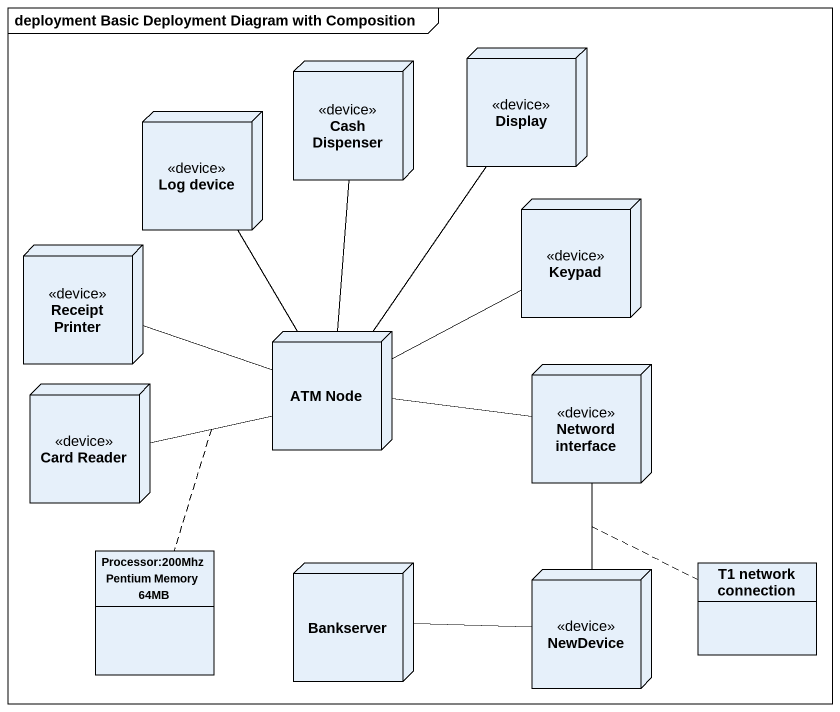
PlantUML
@startuml
mainframe deployment Basic Deployment Diagram with Composition
allowmixing
hide circle
hide empty members
node "Cash Dispenser" as Cash_Dispenser <<device>>
node Display <<device>>
node "Log device" as Log_device <<device>>
node "Receipt Printer" as Receipt_Printer <<device>>
node Keypad <<device>>
node "ATM Node" as ATM_Node
node "Netword interface" as Netword_interface <<device>>
node "Card Reader" as Card_Reader <<device>>
class "Processor:200Mhz Pentium Memory 64MB" as Processor_200Mhz_Pentium
node Bankserver
node NewDevice <<device>>
class "T1 network connection" as T1_network_connection
Cash_Dispenser -- ATM_Node
Log_device -- ATM_Node
Receipt_Printer -right- ATM_Node
ATM_Node -up- Display
ATM_Node -right- Keypad
ATM_Node -right- Netword_interface
ATM_Node -left- Card_Reader
Netword_interface -- NewDevice
NewDevice -left- Bankserver
@enduml
